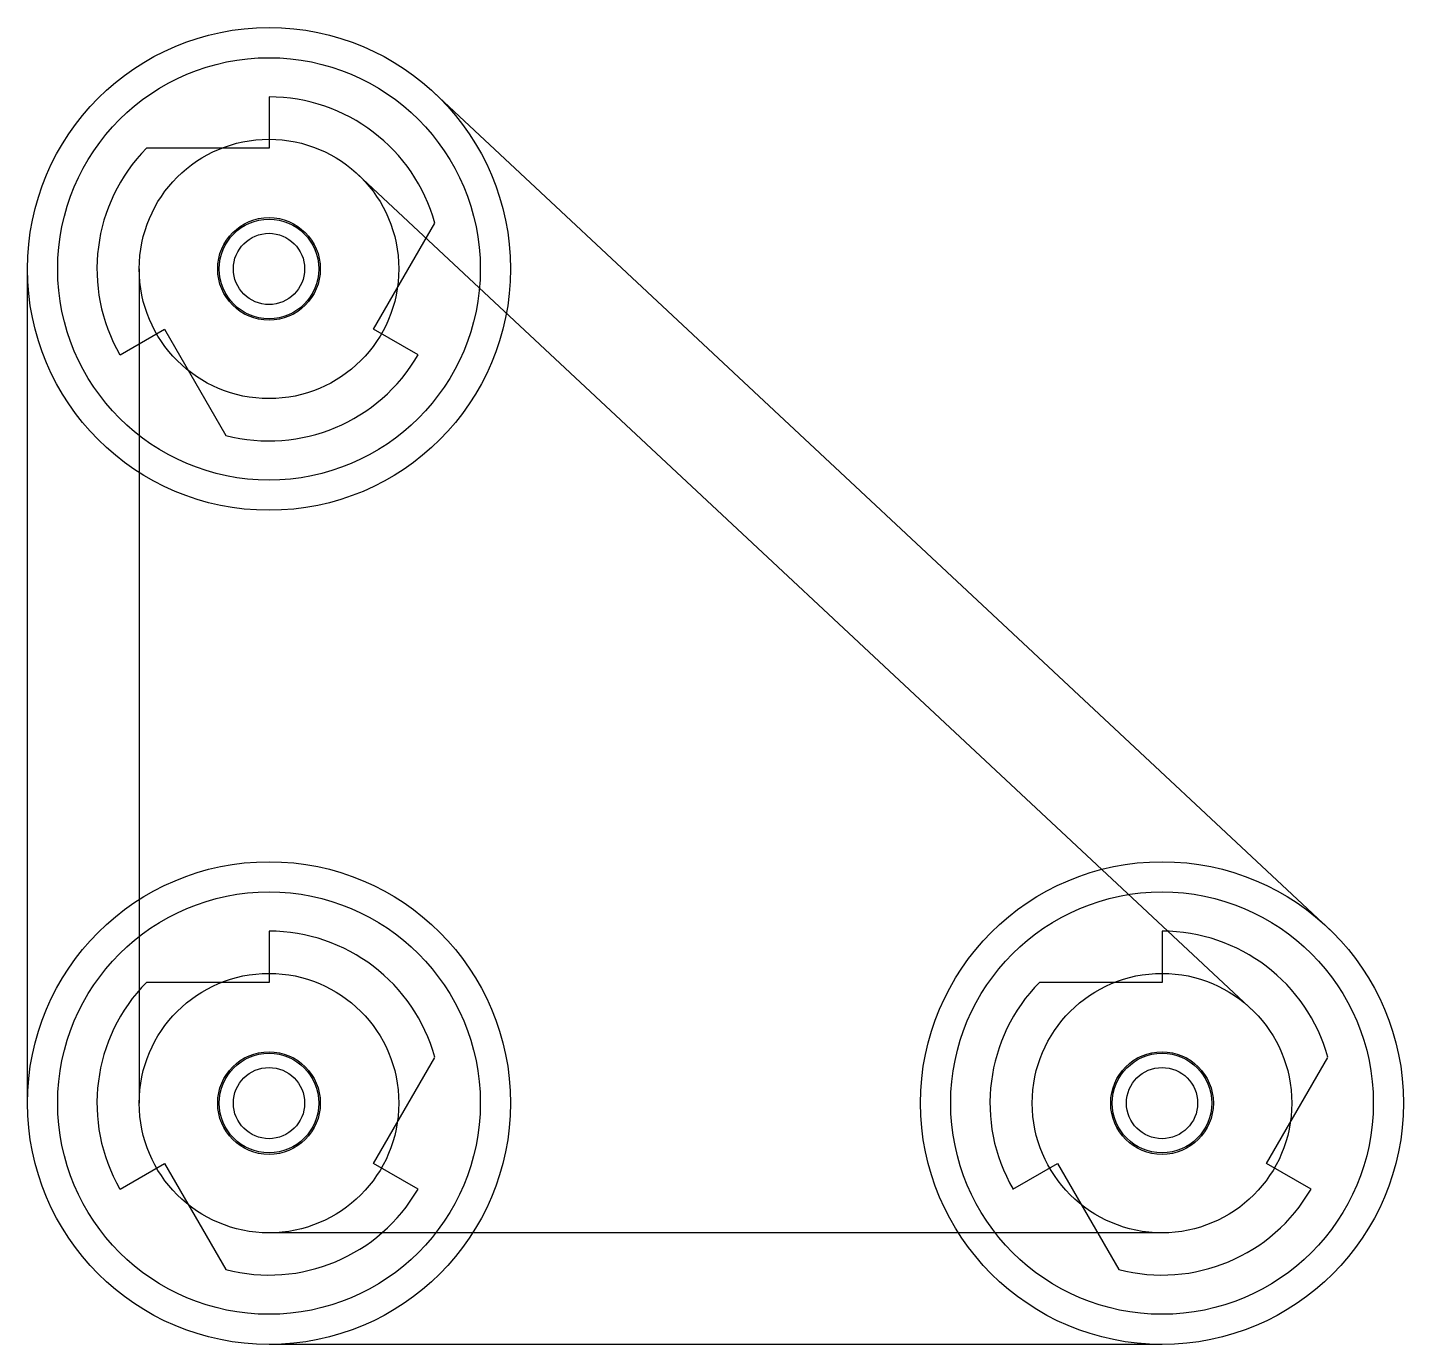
# Model space of a CAD drawing. Extents: x 0.5 to 2.78, y 16.77 to 18.95.
import ezdxf

# ---------------------------------------------------------------- set-up
doc = ezdxf.new("R2010")
doc.units = 0
doc.header["$LTSCALE"] = 5
doc.header["$MEASUREMENT"] = 0
for name, color, linetype in [('Z0_BOTCOMP', 4, 'Continuous'), ('Z0_CUT500', 4, 'Continuous'), ('Z0_RUBBER', 2, 'Continuous'), ('Z0_TOPCOMP', 6, 'Continuous')]:
    doc.layers.add(name, color=color, linetype=linetype)

msp = doc.modelspace()

# ---------------------------------------------------------------- linework, layer by layer
at = {"layer": 'Z0_BOTCOMP', "color": 4, "linetype": 'Continuous', "lineweight": 25}
for p, q in [((0.9, 18.8324), (0.9, 18.7474)), ((0.9, 18.7474), (0.697, 18.7474)), ((1.0732, 18.4474), (1.1747, 18.6233)), ((0.6532, 18.4049), (0.7268, 18.4474)), ((0.7268, 18.4474), (0.8283, 18.2716)), ((1.1468, 18.4049), (1.0732, 18.4474)), ((0.9, 17.4501), (0.9, 17.3651)), ((2.3792, 17.4501), (2.3792, 17.3651)), ((0.9, 17.3651), (0.697, 17.3651)), ((2.3792, 17.3651), (2.1761, 17.3651)), ((1.0732, 17.0651), (1.1747, 17.2409)), ((2.5524, 17.0651), (2.6539, 17.2409)), ((0.6532, 17.0226), (0.7268, 17.0651)), ((0.7268, 17.0651), (0.8283, 16.8892)), ((1.1468, 17.0226), (1.0732, 17.0651)), ((2.1323, 17.0226), (2.2059, 17.0651)), ((2.2059, 17.0651), (2.3075, 16.8892)), ((2.626, 17.0226), (2.5524, 17.0651))]:
    msp.add_line(p, q, dxfattribs=at)
for centre, radius in [((0.9, 18.5474), 0.085), ((0.9, 18.5474), 0.059), ((0.9, 17.1651), 0.085), ((2.3792, 17.1651), 0.085), ((0.9, 17.1651), 0.059), ((2.3792, 17.1651), 0.059)]:
    msp.add_circle(centre, radius, dxfattribs=at)
for centre, start, end in [((0.9, 18.5474), 15.4321, 90), ((0.9, 18.5474), 135.4321, -150), ((0.9, 18.5474), -104.5679, -30), ((0.9, 17.1651), 15.4321, 90), ((2.3792, 17.1651), 15.4321, 90), ((0.9, 17.1651), 135.4321, -150), ((2.3792, 17.1651), 135.4321, -150), ((0.9, 17.1651), -104.5679, -30), ((2.3792, 17.1651), -104.5679, -30)]:
    msp.add_arc(centre, 0.285, start, end, dxfattribs=at)
at = {"layer": 'Z0_CUT500', "color": 5, "linetype": 'Continuous', "lineweight": 25}
for centre in [(0.9, 18.5474), (0.9, 17.1651), (2.3792, 17.1651)]:
    msp.add_circle(centre, 0.0825, dxfattribs=at)
at = {"layer": 'Z0_RUBBER', "color": 2, "linetype": 'Continuous', "lineweight": 25}
for p, q in [((1.1731, 18.8397), (2.662, 17.4479)), ((2.5312, 17.3171), (1.0468, 18.7045)), ((0.5, 17.1651), (0.5, 18.5474)), ((0.685, 18.5474), (0.685, 17.1651)), ((2.3792, 16.9501), (0.9, 16.9501)), ((2.3792, 16.7651), (0.9, 16.7651))]:
    msp.add_line(p, q, dxfattribs=at)
for centre, radius in [((0.9, 18.5474), 0.4), ((0.9, 18.5474), 0.215), ((0.9, 17.1651), 0.4), ((2.3792, 17.1651), 0.4), ((0.9, 17.1651), 0.215), ((2.3792, 17.1651), 0.215)]:
    msp.add_circle(centre, radius, dxfattribs=at)
at = {"layer": 'Z0_TOPCOMP', "color": 6, "linetype": 'Continuous', "lineweight": 25}
for centre in [(0.9, 18.5474), (0.9, 17.1651), (2.3792, 17.1651)]:
    msp.add_circle(centre, 0.35, dxfattribs=at)

doc.saveas('drawing.dxf')
